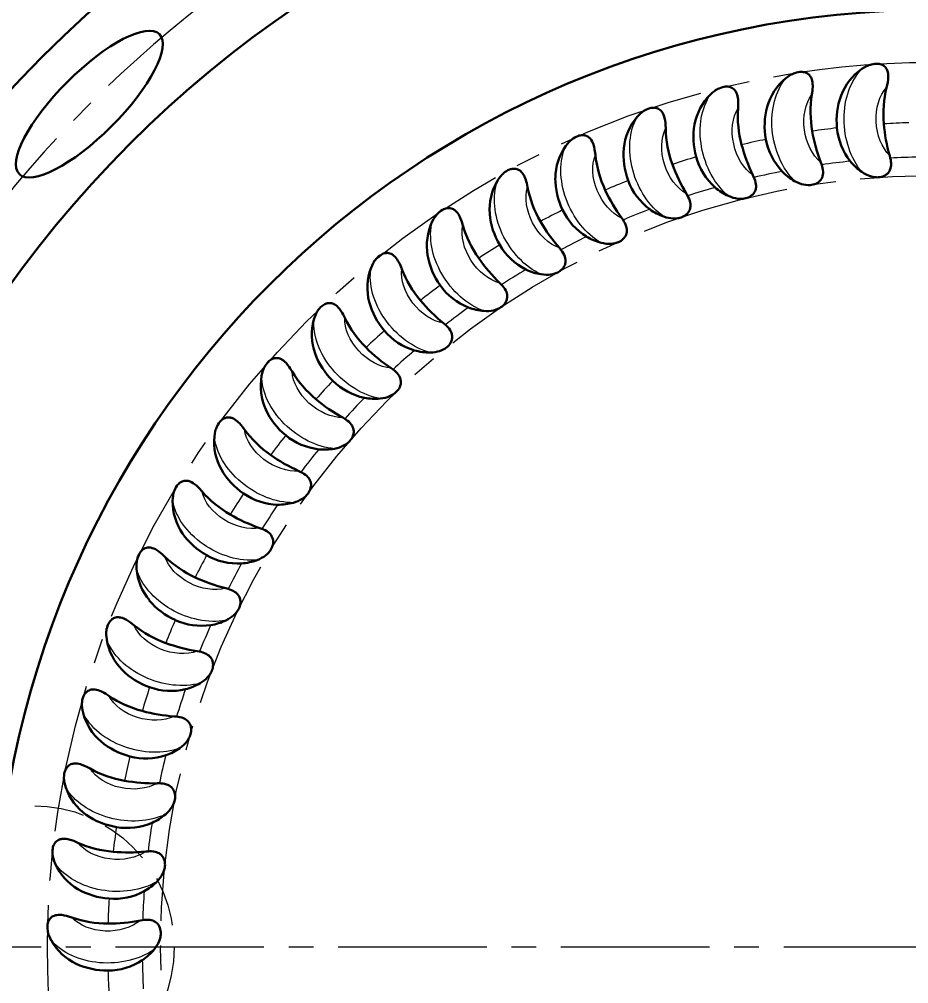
# Model space of a CAD drawing. Extents: x 89 to 647, y -82 to 440.
# Drawn here: x 201.53 to 232.98, y 175.9 to 209.99 of the extents above; entities that cross this region are included whole.
import ezdxf

# ---------------------------------------------------------------- set-up
doc = ezdxf.new("R2010")
doc.units = 0
doc.header["$LTSCALE"] = 7
doc.header["$MEASUREMENT"] = 0
doc.linetypes.add('CENTER2', pattern=[1.125, 0.75, -0.125, 0.125, -0.125])
doc.linetypes.add('HIDDEN', pattern=[0.375, 0.25, -0.125])
doc.layers.get('0').update_dxf_attribs({"linetype": 'CONTINUOUS', "lineweight": 15})
for name, color, linetype, lineweight in [('1', 1, 'CENTER2', 15), ('2', 2, 'HIDDEN', 15), ('3', 3, 'CONTINUOUS', 30), ('8', 250, 'CONTINUOUS', 15)]:
    doc.layers.add(name, color=color, linetype=linetype, lineweight=lineweight)
doc.styles.add('ITALICT', font='ITALICT.shx', dxfattribs={"width": 0.8, "height": 3})
doc.dimstyles.get("Standard").update_dxf_attribs({"dimtxt": 3, "dimasz": 3, "dimexe": 0.5, "dimexo": 0.5, "dimgap": 0.8, "dimtad": 1, "dimdsep": 46, "dimtxsty": 'ITALICT', "dimcen": 0.09, "dimazin": 2, "dimtfac": 1, "dimtmove": 0, "dimatfit": 3, "dimfxl": 1, "dimtolj": 1, "dimtzin": 0, "dimarcsym": 0})

# ---------------------------------------------------------------- blocks, each defined once
blk = doc.blocks.new('*D62')
at = {"color": 0, "lineweight": -2, "transparency": 16777216}
for p, q in [((173.432, 199.172), (156.954, 205.17)), ((170.807, 177.197), (152.021, 177.197))]:
    blk.add_line(p, q, dxfattribs=at)
blk.add_arc((233.807, 177.197), 81.286, 162.11471, 177.88529, dxfattribs=at)
at = {"color": 0, "transparency": 16777216}
for points in [[(155.977, 202.324), (156.922, 201.999), (157.423, 204.999)], [(153.077, 180.188), (152.077, 180.206), (152.521, 177.197)]]:
    blk.add_solid(points, dxfattribs=at)
at = {"color": 0, "transparency": 16777216, "insert": (151.491, 191.712), "char_height": 3, "attachment_point": 5, "rotation": 80, "style": 'ITALICT'}
blk.add_mtext('\\A1;20°', dxfattribs=at)
blk = doc.blocks.new('*D63')
at = {"color": 0, "lineweight": -2, "transparency": 16777216}
for p, q in [((181.658, 229.346), (170.053, 240.951)), ((170.807, 177.197), (143.645, 177.197))]:
    blk.add_line(p, q, dxfattribs=at)
blk.add_arc((233.807, 177.197), 89.662, 136.91715, 178.08285, dxfattribs=at)
at = {"color": 0, "transparency": 16777216}
for points in [[(167.962, 238.789), (168.681, 238.094), (170.407, 240.598)], [(144.696, 180.189), (143.696, 180.205), (144.145, 177.197)]]:
    blk.add_solid(points, dxfattribs=at)
at = {"color": 0, "transparency": 16777216, "insert": (148.846, 212.39), "char_height": 3, "attachment_point": 5, "rotation": 67.5, "style": 'ITALICT'}
blk.add_mtext('\\A1;45°', dxfattribs=at)

msp = doc.modelspace()

# ---------------------------------------------------------------- linework, layer by layer
at = {"layer": '1'}
msp.add_line((233.807, 177.197), (171.307, 177.197), dxfattribs=at)
for radius in [31.277, 27.277]:
    msp.add_circle((233.807, 177.197), radius, dxfattribs=at)
for radius, start, end in [(57, 12.6703, 166.5373), (42.14, 126.5767, 143.4233)]:
    msp.add_arc((233.807, 177.197), radius, start, end, dxfattribs=at)
at = {"layer": '2'}
msp.add_circle((202.007, 177.197), 5, dxfattribs=at)
at = {"layer": '3'}
for radius in [44.5, 40.135, 33.125]:
    msp.add_circle((233.807, 177.197), radius, dxfattribs=at)
msp.add_ellipse((204.01, 206.994), major_axis=(2.475, 2.475), ratio=0.316357, dxfattribs=at)
at = {"layer": '8', "lineweight": 30, "ltscale": 0.002045}
for p, q in [((229.901, 204.852), (229.873, 204.929)), ((232.326, 205.087), (232.305, 205.166)), ((227.506, 204.406), (227.471, 204.481)), ((225.158, 203.754), (225.117, 203.825)), ((213.039, 195.871), (212.968, 195.912)), ((211.49, 193.99), (211.416, 194.025)), ((210.112, 191.981), (210.035, 192.009)), ((207.904, 187.642), (207.824, 187.656)), ((207.093, 185.344), (207.011, 185.352)), ((206.484, 182.985), (206.403, 182.985))]:
    msp.add_line(p, q, dxfattribs=at)
at = {"layer": '8', "lineweight": 30, "ltscale": 0.002044}
for p, q in [((222.876, 202.899), (222.83, 202.966)), ((220.678, 201.848), (220.626, 201.911)), ((216.597, 199.194), (216.534, 199.247)), ((214.745, 197.61), (214.678, 197.657)), ((206.084, 180.581), (206.002, 180.575)), ((205.894, 178.152), (205.814, 178.138))]:
    msp.add_line(p, q, dxfattribs=at)
at = {"layer": '8', "lineweight": 30, "ltscale": 0.002046}
for p, q in [((218.58, 200.61), (218.522, 200.668)), ((208.913, 189.859), (208.834, 189.881))]:
    msp.add_line(p, q, dxfattribs=at)
at = {"layer": '8', "lineweight": 30}
for points in [[(231.324, 208.242), (231.402, 208.291), (231.484, 208.335), (231.527, 208.354), (231.57, 208.372), (231.614, 208.387), (231.658, 208.399), (231.718, 208.413), (231.779, 208.421), (231.84, 208.424), (231.885, 208.422), (231.929, 208.417), (231.972, 208.407), (232.013, 208.394), (232.038, 208.383), (232.062, 208.371), (232.085, 208.357), (232.107, 208.341), (232.139, 208.313), (232.167, 208.281), (232.191, 208.246), (232.206, 208.219), (232.218, 208.19), (232.229, 208.161), (232.238, 208.13), (232.249, 208.072), (232.254, 208.012), (232.254, 207.951), (232.252, 207.907), (232.248, 207.864), (232.236, 207.777), (232.224, 207.713), (232.195, 207.588)], [(228.628, 207.907), (228.701, 207.963), (228.779, 208.014), (228.82, 208.037), (228.862, 208.058), (228.904, 208.077), (228.946, 208.093), (229.005, 208.112), (229.065, 208.125), (229.126, 208.134), (229.17, 208.136), (229.215, 208.134), (229.258, 208.128), (229.3, 208.119), (229.327, 208.11), (229.352, 208.1), (229.376, 208.088), (229.399, 208.074), (229.433, 208.049), (229.464, 208.02), (229.491, 207.987), (229.508, 207.961), (229.523, 207.934), (229.536, 207.905), (229.548, 207.876), (229.564, 207.818), (229.574, 207.759), (229.58, 207.699), (229.581, 207.655), (229.581, 207.611), (229.576, 207.523), (229.57, 207.459), (229.552, 207.332)], [(225.971, 207.339), (226.039, 207.401), (226.112, 207.458), (226.151, 207.485), (226.191, 207.51), (226.231, 207.532), (226.272, 207.552), (226.329, 207.576), (226.388, 207.594), (226.447, 207.608), (226.492, 207.614), (226.536, 207.616), (226.58, 207.614), (226.623, 207.608), (226.649, 207.602), (226.676, 207.594), (226.701, 207.584), (226.725, 207.573), (226.761, 207.55), (226.794, 207.524), (226.824, 207.494), (226.843, 207.469), (226.861, 207.444), (226.876, 207.416), (226.89, 207.388), (226.911, 207.332), (226.927, 207.274), (226.938, 207.214), (226.943, 207.171), (226.947, 207.127), (226.949, 207.039), (226.949, 206.975), (226.942, 206.846)], [(223.373, 206.541), (223.436, 206.609), (223.504, 206.673), (223.54, 206.702), (223.578, 206.73), (223.616, 206.756), (223.655, 206.78), (223.71, 206.808), (223.767, 206.832), (223.825, 206.851), (223.868, 206.86), (223.913, 206.867), (223.956, 206.869), (223.999, 206.866), (224.027, 206.862), (224.054, 206.857), (224.079, 206.849), (224.104, 206.84), (224.143, 206.821), (224.178, 206.797), (224.21, 206.77), (224.231, 206.747), (224.251, 206.723), (224.269, 206.697), (224.285, 206.67), (224.311, 206.616), (224.332, 206.56), (224.348, 206.501), (224.357, 206.458), (224.364, 206.415), (224.375, 206.328), (224.379, 206.264), (224.384, 206.135)], [(220.856, 205.52), (220.912, 205.593), (220.974, 205.662), (221.008, 205.695), (221.043, 205.726), (221.079, 205.755), (221.116, 205.782), (221.168, 205.816), (221.222, 205.844), (221.278, 205.868), (221.321, 205.881), (221.364, 205.891), (221.408, 205.897), (221.451, 205.899), (221.479, 205.897), (221.506, 205.894), (221.532, 205.888), (221.558, 205.881), (221.598, 205.866), (221.635, 205.845), (221.669, 205.821), (221.692, 205.8), (221.714, 205.778), (221.734, 205.754), (221.753, 205.728), (221.783, 205.677), (221.808, 205.622), (221.83, 205.565), (221.842, 205.523), (221.854, 205.481), (221.872, 205.395), (221.882, 205.331), (221.898, 205.204)], [(232.326, 205.087), (232.339, 205.029), (232.349, 204.967), (232.354, 204.902), (232.354, 204.837), (232.348, 204.782), (232.338, 204.734), (232.325, 204.692), (232.313, 204.663), (232.3, 204.638), (232.274, 204.595), (232.246, 204.56), (232.226, 204.539), (232.206, 204.521), (232.182, 204.502), (232.157, 204.485), (232.108, 204.458), (232.059, 204.438), (232.009, 204.423), (231.959, 204.414), (231.909, 204.408), (231.858, 204.407), (231.82, 204.408), (231.782, 204.412), (231.704, 204.425), (231.628, 204.444), (231.552, 204.471), (231.476, 204.505), (231.399, 204.547), (231.322, 204.596)], [(218.806, 204.657), (218.758, 204.629), (218.711, 204.597), (218.666, 204.562), (218.635, 204.534), (218.604, 204.504), (218.547, 204.441), (218.495, 204.373), (218.465, 204.329), (218.437, 204.284)], [(218.806, 204.657), (218.864, 204.682), (218.894, 204.693), (218.924, 204.701), (218.954, 204.707), (218.984, 204.711), (219.014, 204.713), (219.043, 204.713), (219.081, 204.709), (219.118, 204.701), (219.153, 204.689), (219.178, 204.678), (219.202, 204.666), (219.224, 204.651), (219.246, 204.635), (219.281, 204.604), (219.312, 204.569), (219.34, 204.53), (219.359, 204.5), (219.377, 204.468), (219.399, 204.422), (219.419, 204.374), (219.438, 204.32), (219.455, 204.265), (219.472, 204.197), (219.488, 204.128), (219.502, 204.059)], [(229.901, 204.852), (229.919, 204.795), (229.934, 204.734), (229.945, 204.67), (229.95, 204.605), (229.949, 204.55), (229.943, 204.501), (229.934, 204.459), (229.925, 204.428), (229.915, 204.402), (229.892, 204.357), (229.867, 204.32), (229.85, 204.297), (229.831, 204.277), (229.809, 204.256), (229.785, 204.237), (229.739, 204.206), (229.691, 204.182), (229.643, 204.163), (229.594, 204.149), (229.544, 204.139), (229.494, 204.134), (229.456, 204.132), (229.417, 204.132), (229.339, 204.138), (229.262, 204.151), (229.184, 204.171), (229.105, 204.198), (229.025, 204.233), (228.943, 204.276)], [(227.506, 204.406), (227.528, 204.351), (227.549, 204.292), (227.565, 204.228), (227.576, 204.165), (227.58, 204.11), (227.579, 204.06), (227.573, 204.017), (227.566, 203.986), (227.558, 203.959), (227.54, 203.912), (227.518, 203.873), (227.503, 203.849), (227.486, 203.828), (227.465, 203.804), (227.444, 203.784), (227.4, 203.749), (227.355, 203.72), (227.308, 203.697), (227.261, 203.679), (227.213, 203.665), (227.163, 203.655), (227.125, 203.65), (227.087, 203.647), (227.008, 203.646), (226.93, 203.652), (226.851, 203.665), (226.769, 203.685), (226.687, 203.713), (226.602, 203.749)], [(225.158, 203.754), (225.185, 203.701), (225.211, 203.643), (225.233, 203.581), (225.25, 203.519), (225.258, 203.465), (225.261, 203.415), (225.259, 203.372), (225.255, 203.341), (225.25, 203.312), (225.235, 203.264), (225.217, 203.223), (225.204, 203.198), (225.189, 203.175), (225.171, 203.15), (225.151, 203.128), (225.11, 203.089), (225.068, 203.057), (225.024, 203.03), (224.978, 203.008), (224.931, 202.99), (224.882, 202.975), (224.845, 202.967), (224.807, 202.96), (224.728, 202.952), (224.65, 202.952), (224.57, 202.958), (224.488, 202.971), (224.403, 202.992), (224.315, 203.02)], [(216.134, 202.841), (216.177, 202.923), (216.227, 203.002), (216.254, 203.04), (216.283, 203.076), (216.313, 203.111), (216.345, 203.144), (216.39, 203.186), (216.439, 203.224), (216.49, 203.256), (216.53, 203.277), (216.571, 203.295), (216.613, 203.308), (216.655, 203.317), (216.682, 203.32), (216.709, 203.322), (216.736, 203.321), (216.763, 203.318), (216.805, 203.31), (216.845, 203.296), (216.883, 203.278), (216.91, 203.262), (216.935, 203.244), (216.959, 203.223), (216.981, 203.201), (217.02, 203.156), (217.055, 203.107), (217.086, 203.054), (217.105, 203.015), (217.124, 202.976), (217.156, 202.894), (217.178, 202.833), (217.216, 202.71)], [(222.876, 202.899), (222.908, 202.848), (222.939, 202.793), (222.966, 202.734), (222.988, 202.673), (223.001, 202.62), (223.009, 202.57), (223.011, 202.527), (223.009, 202.496), (223.006, 202.467), (222.996, 202.418), (222.982, 202.376), (222.97, 202.35), (222.958, 202.325), (222.941, 202.299), (222.924, 202.275), (222.887, 202.233), (222.847, 202.197), (222.805, 202.166), (222.762, 202.14), (222.717, 202.118), (222.67, 202.099), (222.633, 202.088), (222.596, 202.078), (222.518, 202.063), (222.441, 202.056), (222.36, 202.055), (222.277, 202.061), (222.19, 202.074), (222.101, 202.094)], [(220.719, 201.155), (220.755, 201.196), (220.787, 201.242), (220.801, 201.269), (220.815, 201.297), (220.826, 201.327), (220.835, 201.36), (220.842, 201.401), (220.846, 201.447), (220.843, 201.501), (220.835, 201.55), (220.82, 201.604), (220.794, 201.668), (220.76, 201.731), (220.721, 201.791), (220.678, 201.848)], [(213.967, 201.203), (214.002, 201.288), (214.044, 201.371), (214.068, 201.411), (214.094, 201.451), (214.121, 201.488), (214.15, 201.524), (214.191, 201.569), (214.236, 201.611), (214.285, 201.648), (214.323, 201.672), (214.362, 201.693), (214.402, 201.71), (214.444, 201.723), (214.471, 201.728), (214.498, 201.732), (214.525, 201.734), (214.551, 201.733), (214.594, 201.729), (214.635, 201.719), (214.674, 201.704), (214.702, 201.69), (214.729, 201.674), (214.755, 201.656), (214.779, 201.636), (214.822, 201.594), (214.86, 201.548), (214.896, 201.499), (214.919, 201.461), (214.941, 201.423), (214.98, 201.345), (215.007, 201.286), (215.055, 201.167)], [(220.719, 201.155), (220.682, 201.121), (220.643, 201.091), (220.602, 201.065), (220.569, 201.047), (220.536, 201.031), (220.467, 201.005), (220.394, 200.985), (220.317, 200.971), (220.237, 200.963), (220.154, 200.961), (220.067, 200.967), (219.975, 200.979)], [(218.58, 200.61), (218.62, 200.566), (218.659, 200.517), (218.697, 200.463), (218.729, 200.407), (218.751, 200.357), (218.767, 200.31), (218.776, 200.268), (218.78, 200.236), (218.782, 200.208), (218.781, 200.157), (218.774, 200.113), (218.767, 200.086), (218.759, 200.059), (218.748, 200.031), (218.735, 200.004), (218.706, 199.956), (218.673, 199.914), (218.637, 199.876), (218.598, 199.843), (218.558, 199.813), (218.515, 199.787), (218.481, 199.769), (218.446, 199.753), (218.372, 199.725), (218.297, 199.704), (218.218, 199.69), (218.134, 199.681), (218.047, 199.679), (217.955, 199.683)], [(211.95, 199.382), (211.978, 199.471), (212.013, 199.557), (212.033, 199.599), (212.055, 199.64), (212.079, 199.68), (212.104, 199.718), (212.142, 199.767), (212.183, 199.812), (212.228, 199.853), (212.264, 199.881), (212.301, 199.905), (212.34, 199.925), (212.38, 199.942), (212.406, 199.95), (212.433, 199.956), (212.459, 199.96), (212.486, 199.962), (212.529, 199.961), (212.571, 199.954), (212.611, 199.943), (212.64, 199.932), (212.668, 199.918), (212.695, 199.902), (212.722, 199.884), (212.768, 199.847), (212.81, 199.804), (212.85, 199.758), (212.876, 199.723), (212.901, 199.687), (212.947, 199.612), (212.979, 199.556), (213.037, 199.442)], [(216.597, 199.194), (216.641, 199.153), (216.684, 199.108), (216.726, 199.058), (216.763, 199.005), (216.79, 198.956), (216.809, 198.911), (216.823, 198.87), (216.83, 198.839), (216.834, 198.811), (216.837, 198.76), (216.834, 198.716), (216.83, 198.688), (216.824, 198.661), (216.815, 198.631), (216.804, 198.603), (216.779, 198.553), (216.75, 198.508), (216.718, 198.468), (216.683, 198.431), (216.645, 198.398), (216.604, 198.368), (216.572, 198.347), (216.538, 198.328), (216.467, 198.294), (216.394, 198.267), (216.317, 198.245), (216.235, 198.229), (216.148, 198.219), (216.056, 198.216)], [(210.099, 197.393), (210.12, 197.483), (210.147, 197.572), (210.163, 197.616), (210.182, 197.659), (210.202, 197.7), (210.224, 197.74), (210.257, 197.792), (210.294, 197.841), (210.335, 197.886), (210.369, 197.917), (210.404, 197.944), (210.441, 197.968), (210.479, 197.987), (210.505, 197.998), (210.531, 198.006), (210.557, 198.013), (210.583, 198.017), (210.626, 198.019), (210.668, 198.017), (210.709, 198.009), (210.739, 198), (210.768, 197.989), (210.797, 197.976), (210.824, 197.96), (210.874, 197.927), (210.92, 197.888), (210.963, 197.845), (210.992, 197.813), (211.02, 197.779), (211.073, 197.709), (211.109, 197.655), (211.178, 197.547)], [(214.745, 197.61), (214.792, 197.574), (214.84, 197.532), (214.886, 197.486), (214.927, 197.436), (214.958, 197.39), (214.982, 197.347), (214.998, 197.307), (215.008, 197.277), (215.015, 197.249), (215.022, 197.199), (215.023, 197.155), (215.021, 197.126), (215.018, 197.099), (215.011, 197.069), (215.003, 197.04), (214.983, 196.988), (214.958, 196.94), (214.929, 196.897), (214.897, 196.858), (214.862, 196.822), (214.824, 196.788), (214.794, 196.765), (214.762, 196.743), (214.694, 196.702), (214.624, 196.669), (214.549, 196.641), (214.468, 196.618), (214.383, 196.6), (214.292, 196.589)], [(208.43, 195.25), (208.442, 195.341), (208.461, 195.432), (208.474, 195.477), (208.488, 195.522), (208.505, 195.565), (208.523, 195.607), (208.552, 195.662), (208.585, 195.714), (208.622, 195.762), (208.652, 195.795), (208.685, 195.825), (208.719, 195.852), (208.756, 195.875), (208.78, 195.888), (208.806, 195.898), (208.831, 195.907), (208.857, 195.913), (208.899, 195.92), (208.942, 195.921), (208.983, 195.917), (209.014, 195.911), (209.044, 195.902), (209.074, 195.891), (209.102, 195.878), (209.154, 195.849), (209.204, 195.815), (209.25, 195.776), (209.282, 195.746), (209.313, 195.715), (209.372, 195.649), (209.413, 195.599), (209.49, 195.497)], [(213.039, 195.871), (213.089, 195.839), (213.14, 195.802), (213.19, 195.76), (213.235, 195.714), (213.27, 195.671), (213.297, 195.629), (213.317, 195.591), (213.329, 195.562), (213.339, 195.535), (213.35, 195.486), (213.355, 195.442), (213.356, 195.413), (213.355, 195.386), (213.351, 195.355), (213.345, 195.325), (213.33, 195.272), (213.309, 195.222), (213.284, 195.177), (213.255, 195.135), (213.224, 195.096), (213.189, 195.059), (213.161, 195.033), (213.131, 195.008), (213.067, 194.962), (213, 194.923), (212.927, 194.888), (212.849, 194.858), (212.766, 194.833), (212.676, 194.814)], [(211.49, 193.99), (211.543, 193.962), (211.597, 193.93), (211.651, 193.892), (211.7, 193.85), (211.738, 193.811), (211.769, 193.772), (211.792, 193.735), (211.807, 193.707), (211.818, 193.681), (211.834, 193.633), (211.843, 193.59), (211.846, 193.561), (211.847, 193.534), (211.846, 193.503), (211.843, 193.473), (211.832, 193.418), (211.816, 193.367), (211.795, 193.32), (211.77, 193.276), (211.742, 193.234), (211.711, 193.194), (211.685, 193.166), (211.658, 193.139), (211.598, 193.087), (211.534, 193.042), (211.465, 193.001), (211.39, 192.964), (211.309, 192.932), (211.221, 192.905)], [(206.953, 192.969), (206.957, 193.062), (206.968, 193.154), (206.977, 193.2), (206.988, 193.246), (207, 193.29), (207.015, 193.333), (207.039, 193.39), (207.067, 193.445), (207.099, 193.496), (207.127, 193.532), (207.157, 193.565), (207.189, 193.595), (207.223, 193.621), (207.247, 193.635), (207.271, 193.648), (207.296, 193.659), (207.321, 193.668), (207.362, 193.678), (207.404, 193.682), (207.446, 193.682), (207.477, 193.678), (207.508, 193.673), (207.538, 193.664), (207.568, 193.654), (207.623, 193.629), (207.675, 193.599), (207.725, 193.565), (207.759, 193.538), (207.792, 193.51), (207.857, 193.449), (207.902, 193.403), (207.988, 193.308)], [(210.112, 191.981), (210.167, 191.958), (210.223, 191.93), (210.28, 191.897), (210.333, 191.86), (210.374, 191.824), (210.408, 191.788), (210.435, 191.753), (210.452, 191.727), (210.465, 191.702), (210.485, 191.655), (210.498, 191.613), (210.503, 191.585), (210.507, 191.558), (210.509, 191.527), (210.508, 191.497), (210.502, 191.441), (210.49, 191.389), (210.474, 191.34), (210.453, 191.294), (210.428, 191.25), (210.401, 191.208), (210.378, 191.177), (210.353, 191.147), (210.297, 191.091), (210.238, 191.04), (210.173, 190.994), (210.101, 190.951), (210.023, 190.912), (209.938, 190.877)], [(205.68, 190.569), (205.676, 190.661), (205.68, 190.754), (205.684, 190.801), (205.691, 190.847), (205.7, 190.892), (205.711, 190.937), (205.729, 190.995), (205.753, 191.052), (205.78, 191.106), (205.805, 191.144), (205.831, 191.18), (205.861, 191.212), (205.893, 191.241), (205.915, 191.258), (205.938, 191.273), (205.962, 191.286), (205.986, 191.297), (206.027, 191.31), (206.068, 191.318), (206.11, 191.322), (206.141, 191.321), (206.172, 191.318), (206.203, 191.312), (206.234, 191.304), (206.29, 191.285), (206.345, 191.259), (206.397, 191.229), (206.434, 191.205), (206.47, 191.18), (206.539, 191.126), (206.588, 191.084), (206.682, 190.996)], [(208.913, 189.859), (208.97, 189.841), (209.029, 189.819), (209.088, 189.791), (209.144, 189.758), (209.188, 189.726), (209.225, 189.693), (209.255, 189.661), (209.274, 189.636), (209.29, 189.612), (209.314, 189.568), (209.33, 189.526), (209.338, 189.499), (209.344, 189.472), (209.349, 189.442), (209.351, 189.412), (209.35, 189.356), (209.342, 189.303), (209.33, 189.253), (209.313, 189.205), (209.293, 189.159), (209.269, 189.114), (209.248, 189.082), (209.226, 189.05), (209.176, 188.989), (209.121, 188.934), (209.06, 188.881), (208.993, 188.832), (208.918, 188.786), (208.836, 188.744)], [(204.622, 188.066), (204.61, 188.158), (204.605, 188.251), (204.606, 188.298), (204.608, 188.345), (204.613, 188.39), (204.62, 188.436), (204.634, 188.496), (204.652, 188.555), (204.675, 188.611), (204.696, 188.651), (204.719, 188.688), (204.746, 188.723), (204.775, 188.755), (204.796, 188.773), (204.817, 188.79), (204.84, 188.805), (204.863, 188.818), (204.902, 188.835), (204.943, 188.847), (204.984, 188.854), (205.015, 188.856), (205.047, 188.855), (205.078, 188.853), (205.109, 188.848), (205.167, 188.833), (205.223, 188.812), (205.279, 188.787), (205.317, 188.766), (205.355, 188.744), (205.429, 188.696), (205.481, 188.658), (205.583, 188.58)], [(207.904, 187.642), (207.963, 187.628), (208.023, 187.611), (208.085, 187.589), (208.143, 187.561), (208.19, 187.532), (208.23, 187.503), (208.262, 187.474), (208.283, 187.451), (208.301, 187.428), (208.329, 187.386), (208.349, 187.346), (208.359, 187.32), (208.367, 187.293), (208.374, 187.263), (208.379, 187.234), (208.383, 187.178), (208.38, 187.125), (208.372, 187.073), (208.36, 187.024), (208.343, 186.976), (208.323, 186.93), (208.306, 186.896), (208.287, 186.863), (208.242, 186.797), (208.192, 186.737), (208.136, 186.68), (208.073, 186.625), (208.003, 186.573), (207.925, 186.524)], [(203.786, 185.481), (203.766, 185.572), (203.753, 185.664), (203.749, 185.71), (203.748, 185.757), (203.749, 185.803), (203.752, 185.849), (203.76, 185.91), (203.773, 185.97), (203.791, 186.028), (203.808, 186.07), (203.828, 186.11), (203.852, 186.147), (203.878, 186.181), (203.897, 186.201), (203.917, 186.219), (203.938, 186.236), (203.96, 186.251), (203.998, 186.272), (204.037, 186.287), (204.078, 186.297), (204.109, 186.302), (204.14, 186.304), (204.171, 186.304), (204.203, 186.302), (204.262, 186.292), (204.32, 186.277), (204.377, 186.256), (204.417, 186.239), (204.457, 186.221), (204.535, 186.179), (204.59, 186.146), (204.698, 186.076)], [(207.093, 185.344), (207.152, 185.336), (207.214, 185.324), (207.277, 185.307), (207.337, 185.285), (207.387, 185.26), (207.429, 185.234), (207.464, 185.208), (207.487, 185.187), (207.507, 185.166), (207.538, 185.127), (207.561, 185.089), (207.574, 185.063), (207.584, 185.038), (207.594, 185.009), (207.601, 184.979), (207.61, 184.924), (207.612, 184.871), (207.608, 184.819), (207.6, 184.769), (207.588, 184.72), (207.572, 184.672), (207.558, 184.637), (207.541, 184.602), (207.503, 184.533), (207.458, 184.469), (207.407, 184.406), (207.349, 184.346), (207.284, 184.288), (207.211, 184.233)], [(203.178, 182.833), (203.15, 182.922), (203.129, 183.012), (203.122, 183.058), (203.116, 183.105), (203.113, 183.151), (203.112, 183.197), (203.115, 183.258), (203.123, 183.319), (203.136, 183.379), (203.149, 183.421), (203.166, 183.463), (203.186, 183.502), (203.209, 183.538), (203.226, 183.56), (203.245, 183.58), (203.264, 183.599), (203.285, 183.615), (203.32, 183.639), (203.358, 183.658), (203.398, 183.672), (203.428, 183.679), (203.459, 183.684), (203.491, 183.687), (203.522, 183.687), (203.582, 183.683), (203.641, 183.672), (203.7, 183.657), (203.741, 183.643), (203.782, 183.628), (203.863, 183.594), (203.921, 183.566), (204.035, 183.506)], [(206.484, 182.985), (206.544, 182.982), (206.606, 182.976), (206.671, 182.964), (206.733, 182.947), (206.785, 182.927), (206.829, 182.905), (206.866, 182.882), (206.891, 182.863), (206.912, 182.844), (206.947, 182.807), (206.973, 182.771), (206.988, 182.747), (207.001, 182.722), (207.013, 182.694), (207.023, 182.666), (207.036, 182.611), (207.043, 182.558), (207.044, 182.507), (207.04, 182.456), (207.032, 182.406), (207.02, 182.357), (207.009, 182.32), (206.996, 182.284), (206.963, 182.212), (206.925, 182.144), (206.879, 182.078), (206.827, 182.013), (206.767, 181.95), (206.699, 181.888)], [(202.803, 180.142), (202.768, 180.228), (202.739, 180.316), (202.728, 180.362), (202.718, 180.407), (202.711, 180.453), (202.706, 180.498), (202.703, 180.56), (202.706, 180.621), (202.714, 180.682), (202.723, 180.726), (202.736, 180.768), (202.753, 180.809), (202.773, 180.847), (202.788, 180.87), (202.805, 180.892), (202.823, 180.912), (202.842, 180.931), (202.875, 180.957), (202.911, 180.979), (202.949, 180.997), (202.979, 181.007), (203.009, 181.014), (203.04, 181.02), (203.072, 181.023), (203.131, 181.024), (203.191, 181.018), (203.251, 181.008), (203.294, 180.998), (203.336, 180.987), (203.42, 180.959), (203.48, 180.937), (203.598, 180.887)], [(206.084, 180.581), (206.144, 180.584), (206.206, 180.583), (206.272, 180.577), (206.335, 180.565), (206.388, 180.55), (206.434, 180.532), (206.473, 180.512), (206.499, 180.495), (206.522, 180.478), (206.56, 180.445), (206.589, 180.411), (206.606, 180.388), (206.621, 180.365), (206.636, 180.338), (206.648, 180.311), (206.666, 180.257), (206.677, 180.205), (206.683, 180.154), (206.684, 180.103), (206.68, 180.053), (206.673, 180.003), (206.665, 179.965), (206.655, 179.928), (206.628, 179.853), (206.596, 179.783), (206.556, 179.713), (206.51, 179.643), (206.455, 179.575), (206.393, 179.507)], [(202.665, 177.429), (202.622, 177.511), (202.586, 177.597), (202.57, 177.641), (202.557, 177.686), (202.546, 177.73), (202.537, 177.775), (202.529, 177.836), (202.526, 177.898), (202.528, 177.959), (202.534, 178.003), (202.543, 178.047), (202.556, 178.089), (202.573, 178.128), (202.586, 178.153), (202.601, 178.176), (202.617, 178.198), (202.634, 178.218), (202.665, 178.247), (202.699, 178.272), (202.736, 178.293), (202.764, 178.305), (202.794, 178.316), (202.824, 178.324), (202.855, 178.33), (202.915, 178.335), (202.975, 178.335), (203.035, 178.331), (203.079, 178.324), (203.122, 178.317), (203.207, 178.297), (203.269, 178.279), (203.392, 178.24)], [(205.894, 178.152), (205.954, 178.16), (206.016, 178.164), (206.082, 178.164), (206.146, 178.158), (206.2, 178.148), (206.248, 178.133), (206.288, 178.117), (206.316, 178.102), (206.34, 178.088), (206.381, 178.057), (206.413, 178.027), (206.432, 178.005), (206.449, 177.984), (206.465, 177.958), (206.48, 177.932), (206.503, 177.88), (206.518, 177.829), (206.528, 177.778), (206.534, 177.728), (206.534, 177.678), (206.531, 177.627), (206.527, 177.589), (206.52, 177.551), (206.5, 177.474), (206.474, 177.401), (206.441, 177.328), (206.4, 177.255), (206.352, 177.182), (206.296, 177.109)]]:
    msp.add_lwpolyline(points, dxfattribs=at)
for centre, radius, start, end in [((232.44, 206.607), 1.979, 124.3173, 159.6491), ((229.882, 206.376), 1.979, 129.3173, 164.6491), ((227.354, 205.923), 1.979, 134.3173, 169.6491), ((233.449, 206.727), 3.943, 171.1762, 190.056), ((232.986, 206.416), 2.559, 159.8954, 185.8909), ((236.024, 206.646), 3.943, 166.1762, 185.056), ((230.877, 206.583), 3.943, 176.1762, 195.056), ((230.443, 206.234), 2.56, 164.9154, 190.8997), ((224.875, 205.251), 1.979, 139.3173, 174.6491), ((227.925, 205.83), 2.56, 169.9154, 195.8997), ((238.133, 206.829), 6.061, 185.0196, 195.9183), ((228.327, 206.216), 3.943, 181.1762, 200.056), ((235.534, 207.093), 6.061, 190.0196, 200.9183), ((232.648, 206.354), 2.217, 185.1786, 218.4218), ((230.111, 206.142), 2.217, 190.1786, 223.4218), ((222.464, 204.366), 1.979, 144.3173, 179.6491), ((225.452, 205.209), 2.56, 174.9154, 200.8997), ((232.922, 207.13), 6.061, 195.0196, 205.9183), ((225.818, 205.628), 3.943, 186.1762, 205.056), ((227.602, 205.709), 2.217, 195.1786, 228.4218), ((232.423, 206.202), 1.947, 219.0325, 235.5549), ((230.317, 206.939), 6.061, 200.0196, 210.9183), ((229.9, 205.971), 1.947, 224.0325, 240.5549), ((220.139, 203.273), 1.979, 149.3173, 184.6491), ((223.043, 204.374), 2.56, 179.9154, 205.8997), ((225.141, 205.06), 2.217, 200.1786, 233.4218), ((223.371, 204.823), 3.943, 191.1762, 210.056), ((227.738, 206.521), 6.061, 205.0196, 215.9183), ((227.408, 205.521), 1.947, 229.0325, 245.5549), ((222.746, 204.199), 2.217, 205.1786, 238.4218), ((224.963, 204.855), 1.947, 234.0325, 250.5549), ((220.715, 203.332), 2.56, 184.9154, 210.8997), ((217.918, 201.983), 1.979, 154.3173, 189.6491), ((221.003, 203.809), 3.943, 196.1762, 215.056), ((225.205, 205.881), 6.061, 210.0196, 220.9183), ((222.586, 203.979), 1.947, 239.0325, 255.5549), ((220.435, 203.132), 2.217, 210.1786, 243.4218), ((218.487, 202.092), 2.56, 189.9154, 215.8997), ((222.738, 205.022), 6.061, 215.0196, 225.9183), ((215.818, 200.504), 1.979, 159.3173, 194.6491), ((218.732, 202.591), 3.943, 201.1762, 220.056), ((220.295, 202.899), 1.947, 244.0325, 260.5549), ((218.225, 201.868), 2.217, 215.1786, 248.4218), ((216.376, 200.662), 2.56, 194.9154, 220.8997), ((220.355, 203.951), 6.061, 220.0196, 230.9183), ((218.106, 201.624), 1.947, 249.0325, 265.5549), ((216.576, 201.181), 3.943, 206.1762, 225.056), ((213.857, 198.847), 1.981, 164.3296, 199.6285), ((216.134, 200.416), 2.217, 220.1786, 253.4218), ((214.397, 199.053), 2.56, 199.9154, 225.8997), ((218.075, 202.677), 6.061, 225.0196, 235.9183), ((216.037, 200.162), 1.947, 254.0326, 270.5549), ((214.551, 199.588), 3.943, 211.1762, 230.056), ((212.045, 197.026), 1.979, 169.3173, 204.6491), ((214.178, 198.787), 2.217, 225.1822, 258.428), ((215.914, 201.209), 6.061, 230.0196, 240.9183), ((214.103, 198.526), 1.947, 259.0325, 275.5549), ((212.566, 197.278), 2.56, 204.9154, 230.8997), ((212.673, 197.824), 3.943, 216.1762, 235.056), ((210.399, 195.054), 1.979, 174.3173, 209.6491), ((212.371, 196.994), 2.217, 230.1786, 263.4218), ((212.319, 196.728), 1.947, 264.0325, 280.5549), ((213.889, 199.558), 6.061, 235.0196, 245.9183), ((210.897, 195.351), 2.56, 209.9154, 235.8997), ((210.956, 195.904), 3.943, 221.1762, 240.056), ((208.932, 192.946), 1.979, 179.3173, 214.6491), ((210.727, 195.05), 2.217, 235.1786, 268.4218), ((210.699, 194.781), 1.947, 269.0325, 285.5549), ((212.016, 197.737), 6.061, 240.0196, 250.9183), ((209.402, 193.285), 2.56, 214.9154, 240.8997), ((209.412, 193.841), 3.943, 226.1762, 245.056), ((209.259, 192.971), 2.217, 240.1822, 273.428), ((209.254, 192.7), 1.947, 274.0325, 290.5549), ((207.654, 190.718), 1.979, 184.3173, 219.6491), ((210.309, 195.759), 6.061, 245.0196, 255.9183), ((208.092, 191.096), 2.56, 219.9154, 245.8997), ((208.055, 191.652), 3.943, 231.1762, 250.056), ((207.978, 190.771), 2.217, 245.1786, 278.4218), ((207.997, 190.501), 1.947, 279.0325, 295.5549), ((206.575, 188.387), 1.979, 189.3173, 224.6491), ((208.781, 193.641), 6.061, 250.0196, 260.9183), ((206.979, 188.802), 2.56, 224.9154, 250.8997), ((206.935, 188.2), 1.947, 284.0325, 300.5549), ((206.893, 188.468), 2.217, 250.1786, 283.4218), ((206.893, 189.352), 3.943, 236.1762, 255.056), ((205.704, 185.971), 1.979, 194.3173, 229.6491), ((207.443, 191.397), 6.061, 255.0196, 265.9183), ((206.07, 186.42), 2.56, 229.9154, 255.8997), ((206.079, 185.817), 1.947, 289.0326, 305.5549), ((206.013, 186.08), 2.217, 255.1786, 288.4218), ((205.936, 186.96), 3.943, 241.1762, 260.056), ((205.046, 183.488), 1.979, 199.3173, 234.6491), ((206.305, 189.045), 6.061, 260.0196, 270.9183), ((205.371, 183.967), 2.56, 234.9154, 260.8997), ((205.433, 183.367), 1.947, 294.0325, 310.5549), ((205.344, 183.623), 2.217, 260.1822, 293.428), ((205.191, 184.494), 3.943, 246.1762, 265.056), ((205.377, 186.603), 6.061, 265.0196, 275.9183), ((204.607, 180.957), 1.979, 204.3173, 239.6491), ((205.003, 180.871), 1.947, 299.0325, 315.5549), ((204.889, 181.463), 2.56, 239.9154, 265.8997), ((204.893, 181.118), 2.217, 265.1786, 298.4218), ((204.664, 181.972), 3.943, 251.1762, 270.056), ((204.666, 184.089), 6.061, 270.0196, 280.9183), ((204.391, 178.398), 1.979, 209.3173, 244.6491), ((204.793, 178.346), 1.947, 304.0325, 320.5549), ((204.628, 178.927), 2.56, 244.9154, 270.8997), ((204.661, 178.583), 2.217, 270.1822, 303.428)]:
    msp.add_arc(centre, radius, start, end, dxfattribs=at)
at = {"layer": '8', "lineweight": 13}
for radius, start, end in [(29.151, 91.6342, 93.3658), (29.151, 96.6342, 98.3657), (29.151, 101.6342, 103.3658), (29.151, 106.6342, 108.3658), (27.929, 95.9522, 98.0404), (27.929, 90.9522, 93.0404), (27.929, 100.9522, 103.0404), (29.151, 111.6342, 113.3658), (27.929, 105.9522, 108.0404), (29.151, 116.6342, 118.3658), (27.929, 110.9522, 113.0404), (27.929, 115.9522, 118.0404), (29.151, 121.6342, 123.3658), (27.929, 120.9522, 123.0404), (29.151, 126.6342, 128.3658), (27.929, 125.9522, 128.0404), (29.151, 131.6342, 133.3658), (27.929, 130.9522, 133.0404), (29.151, 136.6342, 138.3658), (27.929, 135.9522, 138.0404), (29.151, 141.6342, 143.3658), (27.929, 140.9522, 143.0404), (29.151, 146.6342, 148.3658), (27.929, 145.9522, 148.0404), (29.151, 151.6342, 153.3658), (27.929, 150.9522, 153.0404), (29.151, 156.6342, 158.3658), (27.929, 155.9522, 158.0404), (29.151, 161.6342, 163.3658), (27.929, 160.9522, 163.0404), (29.151, 166.6342, 168.3658), (27.929, 165.9522, 168.0404), (29.151, 171.6342, 173.3658), (27.929, 170.9522, 173.0404), (27.929, 175.9522, 178.0404), (29.151, 176.6342, 178.3658), (27.929, 180.9522, 183.0404), (29.151, 181.6342, 183.3658)]:
    msp.add_arc((233.807, 177.197), radius, start, end, dxfattribs=at)
at = {"layer": '8', "lineweight": 13, "extrusion": (0, 0, -1)}
for centre, major_axis, start_param, end_param in [((232.341, 206.33), (-0.203, 2.316), 3.930313, 5.742052), ((229.808, 206.092), (-0.404, 2.29), 3.930313, 5.742052), ((227.304, 205.633), (-0.602, 2.246), 3.930313, 5.742052), ((230.365, 206.19), (-0.265, 1.502), 3.851702, 5.691338), ((232.905, 206.38), (-0.133, 1.519), 3.851702, 5.691338), ((227.851, 205.78), (-0.395, 1.473), 3.851702, 5.691338), ((224.851, 204.958), (-0.795, 2.185), 3.930313, 5.742052), ((225.382, 205.152), (-0.522, 1.433), 3.851702, 5.691338), ((222.465, 204.072), (-0.983, 2.107), 3.930313, 5.742052), ((222.978, 204.311), (-0.644, 1.382), 3.851702, 5.691338), ((220.166, 202.981), (-1.162, 2.014), 3.930313, 5.742052), ((220.656, 203.264), (-0.763, 1.321), 3.851702, 5.691338), ((217.971, 201.694), (-1.334, 1.905), 3.930313, 5.742052), ((218.434, 202.019), (-0.875, 1.249), 3.851702, 5.691338), ((215.896, 200.221), (-1.495, 1.781), 3.930313, 5.742052), ((216.33, 200.584), (-0.98, 1.168), 3.851702, 5.691338), ((214.358, 198.972), (-1.078, 1.078), 3.851702, 5.691338), ((213.958, 198.572), (-1.644, 1.644), 3.930313, 5.742052), ((212.534, 197.194), (-1.168, 0.98), 3.851702, 5.691338), ((212.17, 196.761), (-1.781, 1.494), 3.930313, 5.742052), ((210.872, 195.264), (-1.249, 0.875), 3.851702, 5.691338), ((210.548, 194.8), (-1.905, 1.334), 3.930313, 5.742052), ((209.385, 193.196), (-1.321, 0.763), 3.851702, 5.691338), ((209.102, 192.706), (-2.013, 1.163), 3.930313, 5.742052), ((208.083, 191.007), (-1.382, 0.645), 3.851702, 5.691338), ((207.844, 190.494), (-2.107, 0.983), 3.930313, 5.742052), ((206.978, 188.712), (-1.433, 0.522), 3.851702, 5.691338), ((206.784, 188.18), (-2.185, 0.795), 3.930313, 5.742052), ((206.076, 186.33), (-1.473, 0.395), 3.851702, 5.691338), ((205.93, 185.783), (-2.246, 0.602), 3.930313, 5.742052), ((205.386, 183.878), (-1.502, 0.265), 3.851702, 5.691338), ((205.288, 183.321), (-2.29, 0.404), 3.930313, 5.742052), ((204.912, 181.376), (-1.519, 0.133), 3.851702, 5.691338), ((204.862, 180.812), (-2.316, 0.203), 3.930313, 5.742052), ((204.657, 178.841), (-1.525, 0), 3.851702, 5.691338), ((204.657, 178.276), (-2.325, 0), 3.930313, 5.742052)]:
    msp.add_ellipse(centre, major_axis=major_axis, ratio=0.707107, start_param=start_param, end_param=end_param, dxfattribs=at)

# ---------------------------------------------------------------- dimensions: what is measured, and where the dimension line sits
for base, line1, line2, picture, middle in [((156.158, 222.028), ((191.911, 219.093), (182.012, 228.993)), ((171.307, 177.197), (296.307, 177.197)), '*D63', (148.846, 212.39)), ((154.712, 195.943), ((171.307, 177.197), (296.307, 177.197)), ((186.588, 194.384), (173.902, 199.001)), '*D62', (151.491, 191.712))]:
    dim = msp.add_angular_dim_2l(base=base, line1=line1, line2=line2, dimstyle='Standard')
    dim.commit()
    dim.dimension.update_dxf_attribs({"geometry": picture, "text_midpoint": middle})

doc.saveas('drawing.dxf')
